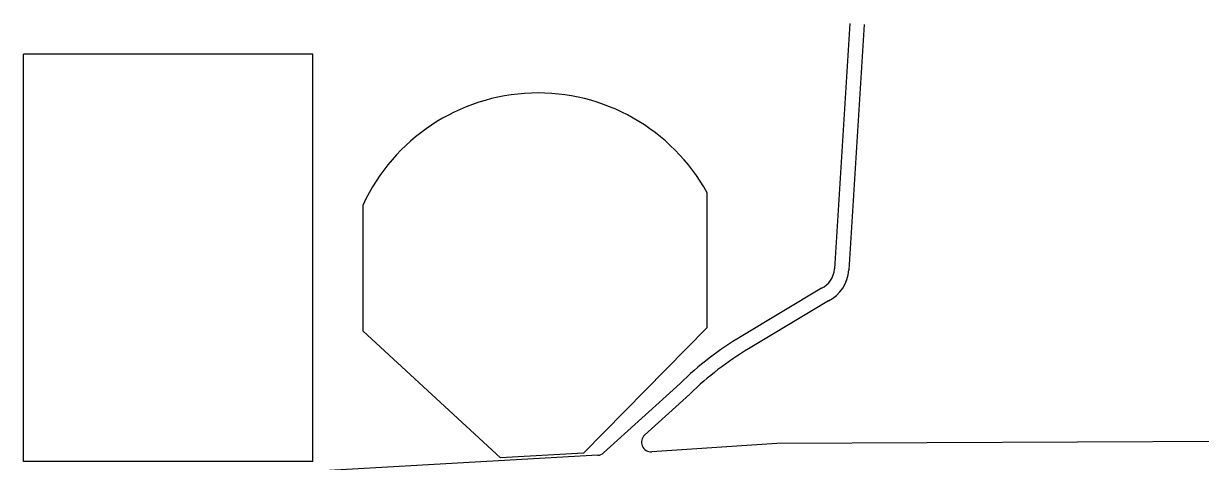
# Model space of a CAD drawing. Header units: millimetres. Extents: x 1022434 to 1024646, y 1272610 to 1274311.
# Drawn here: x 1022874.7 to 1023365, y 1274043.1 to 1274225.6 of the extents above; entities that cross this region are included whole.
import ezdxf

# ---------------------------------------------------------------- set-up
doc = ezdxf.new("R2010")
doc.units = ezdxf.units.MM
doc.header["$MEASUREMENT"] = 0
doc.layers.add('NOMEN', color=251, linetype='Continuous')
doc.layers.add('PLANIMETRIA', color=8, linetype='Continuous')

msp = doc.modelspace()

# ---------------------------------------------------------------- linework, layer by layer
at = {"layer": 'NOMEN', "linetype": 'Continuous'}
for p, q in [((1022874.75, 1274043.45), (1022874.75, 1274212.95)), ((1022995.11, 1274212.95), (1022874.75, 1274212.95)), ((1022995.11, 1274043.45), (1022995.11, 1274212.95)), ((1023159.25, 1274099.26), (1023159.25, 1274155.23)), ((1023016.05, 1274097.67), (1023016.05, 1274150.26)), ((1023073.32, 1274045.03), (1023016.05, 1274097.67)), ((1023159.25, 1274099.26), (1023107.8, 1274046.98)), ((1022995.11, 1274043.45), (1022874.75, 1274043.45))]:
    msp.add_line(p, q, dxfattribs=at)
msp.add_arc((1023088.9, 1274116.49), 80.3, 28.8387, 155.1376, dxfattribs=at)
at = {"layer": 'PLANIMETRIA', "linetype": 'Continuous'}
for p, q in [((1023218.67, 1274225.65), (1023212.26, 1274123.55)), ((1023224.66, 1274225.27), (1023218.25, 1274123.18)), ((1022874.75, 1274043.45), (1022874.75, 1274212.95)), ((1022995.11, 1274212.95), (1022874.75, 1274212.95)), ((1022995.11, 1274043.45), (1022995.11, 1274212.95)), ((1023159.25, 1274099.26), (1023159.25, 1274155.23)), ((1023016.05, 1274097.67), (1023016.05, 1274150.26)), ((1023206.85, 1274115.55), (1023173.38, 1274095.46)), ((1023209.72, 1274110.28), (1023176.47, 1274090.32)), ((1023073.32, 1274045.03), (1023016.05, 1274097.67)), ((1023159.25, 1274099.26), (1023107.8, 1274046.98)), ((1023116.2, 1274047.08), (1023147.99, 1274075.97)), ((1023133.25, 1274054.47), (1023152.03, 1274071.53)), ((1023188.28, 1274050.9), (1023136.2, 1274047.51)), ((1023443.22, 1274052.01), (1023188.28, 1274050.9)), ((1023113.74, 1274046.05), (1022970.3, 1274037.94)), ((1023107.8, 1274046.98), (1023073.32, 1274045.03)), ((1022995.11, 1274043.45), (1022874.75, 1274043.45))]:
    msp.add_line(p, q, dxfattribs=at)
for centre, radius, start, end in [((1023088.9, 1274116.49), 80.3, 28.8387, 155.1376), ((1023202.77, 1274124.15), 9.52, 295.4024, 356.4093), ((1023202.77, 1274124.15), 15.52, 296.6124, 356.4093), ((1023245.67, 1273975.04), 140.45, 120.977, 134.0633), ((1023245.67, 1273975.04), 134.45, 120.977, 134.0633), ((1023135.94, 1274051.5), 4, 132.2577, 273.7193), ((1023113.51, 1274050.04), 4, 273.2348, 312.2577)]:
    msp.add_arc(centre, radius, start, end, dxfattribs=at)

doc.saveas('drawing.dxf')
